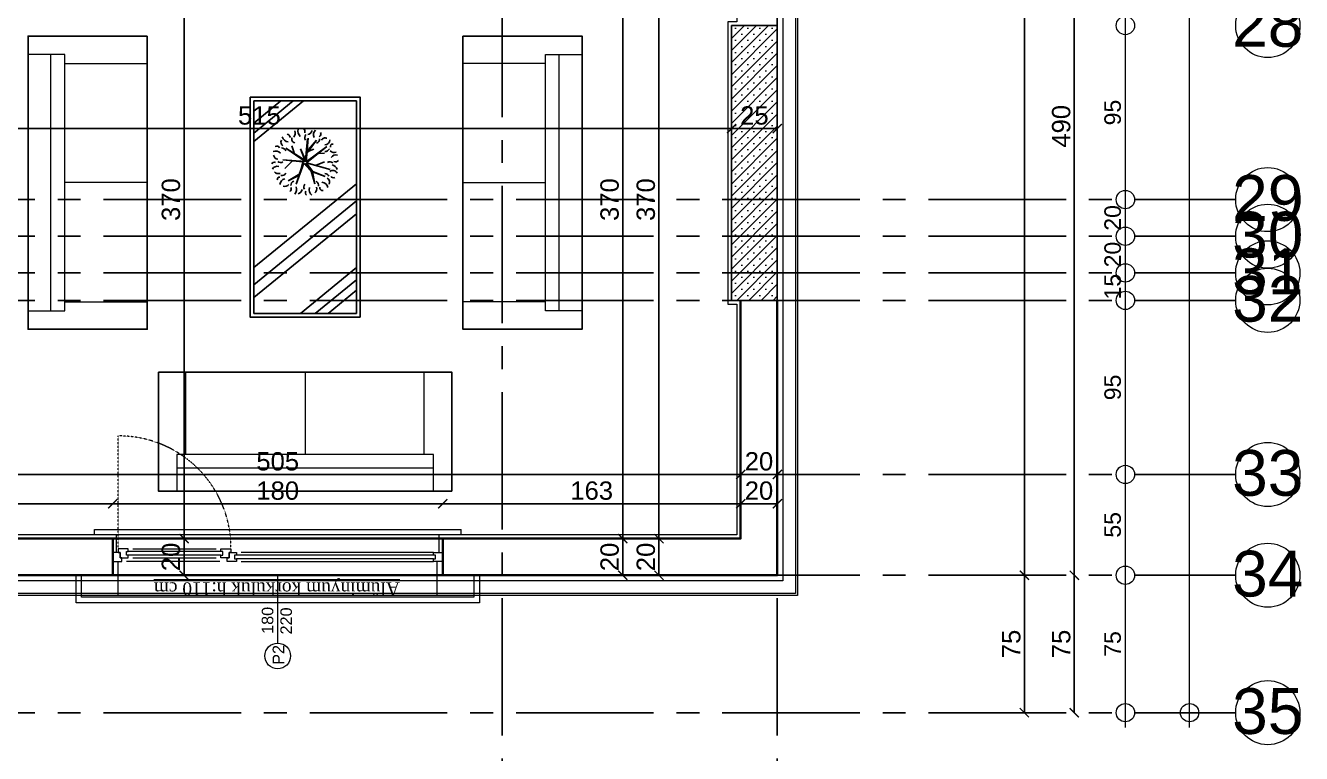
# Model space of a CAD drawing. Header units: millimetres. Extents: x 2778 to 13672, y 1832 to 5175.
# Drawn here: x 7472 to 8167, y 2468 to 2865 of the extents above; entities that cross this region are included whole.
import ezdxf

# ---------------------------------------------------------------- set-up
doc = ezdxf.new("R2010")
doc.units = ezdxf.units.MM
for name, pattern in [('CENTER2', [112.5, 75, -12.5, 12.5, -12.5]), ('DASHDOT2', [12.7, 6.35, -3.175, 0, -3.175]), ('DOTX2', [0.5, 0, -0.5])]:
    doc.linetypes.add(name, pattern=pattern)
for name, color, linetype in [('7-DCR-FRN', 8, 'Continuous'), ('İÇÖLÇÜ', 7, 'Continuous'), ('Panel', 7, 'Continuous'), ('Standart', 7, 'Continuous'), ('Ölçülendirme', 7, 'Continuous')]:
    doc.layers.add(name, color=color, linetype=linetype)
for name, color, linetype, lineweight in [('aks', 251, 'DASHDOT2', 35), ('duvar', 232, 'Continuous', 30), ('görünüş', 201, 'Continuous', 18), ('ince', 37, 'Continuous', 0), ('iz', 1, 'DOTX2', 20), ('pencere', 4, 'Continuous', 18), ('sıva dış', 30, 'Continuous', 9), ('sıva iç', 21, 'Continuous', 0), ('yalıtım', 107, 'Continuous', 0), ('yazı', 11, 'Continuous', 20), ('ÖLÇÜ İÇ', 7, 'Continuous', 9)]:
    doc.layers.add(name, color=color, linetype=linetype, lineweight=lineweight)
doc.styles.add('arial_1_18', font='arial.ttf', dxfattribs={"height": 0.2})
doc.styles.get("Standard").update_dxf_attribs({"font": 'arial.ttf'})
doc.styles.add('Times roman', font='times.ttf')
doc.dimstyles.new('zulay iç ölçü', dxfattribs={"dimtxt": 10, "dimasz": 5, "dimexe": 0.18, "dimexo": 0, "dimgap": 2, "dimtad": 3, "dimdec": 0, "dimzin": 0, "dimdsep": 46, "dimtxsty": 'Standard', "dimblk": 'ARCHTICK', "dimcen": 0.09, "dimse1": 1, "dimse2": 1, "dimadec": 0, "dimazin": 0, "dimtfac": 1, "dimtdec": 0, "dimtix": 1, "dimtofl": 0, "dimtmove": 0, "dimatfit": 3, "dimldrblk": 'ARCHTICK', "dimfxl": 1, "dimtolj": 1, "dimtzin": 0, "dimarcsym": 0})

# ---------------------------------------------------------------- blocks, each defined once
blk = doc.blocks.new('IDE941Entity3421')
at = {"layer": 'Panel', "linetype": 'Continuous', "lineweight": 5}
h = blk.add_hatch(dxfattribs=at)
h.set_pattern_fill('SACNCR', color=163, scale=50, style=0)
h.set_pattern_definition([(45, (0, 0), (-3.314563, 3.314563), []), (45, (3.3146, 0), (-3.314563, 3.314563), [0, -4.6875])])
h.paths.add_polyline_path([(4705, 225), (4705, 375), (4730, 375), (4730, 225)])
blk = doc.blocks.new('IDE941Entity3422')
at = {"layer": 'Panel', "color": 164, "linetype": 'Continuous', "lineweight": -3}
blk.add_lwpolyline([(4730, 225), (4705, 225)], dxfattribs=at)
blk = doc.blocks.new('IDE941Entity3423')
at = {"layer": 'Panel', "color": 164, "linetype": 'Continuous', "lineweight": -3}
blk.add_lwpolyline([(4730, 225), (4730, 375)], dxfattribs=at)
blk = doc.blocks.new('IDE941Entity3424')
at = {"layer": 'Panel', "color": 164, "linetype": 'Continuous', "lineweight": -3}
blk.add_lwpolyline([(4730, 375), (4705, 375)], dxfattribs=at)
blk = doc.blocks.new('IDE941Entity3425')
at = {"layer": 'Panel', "color": 164, "linetype": 'Continuous', "lineweight": -3}
blk.add_lwpolyline([(4705, 225), (4705, 375)], dxfattribs=at)
blk = doc.blocks.new('IDE941Entity3927')
at = {"layer": 'Ölçülendirme', "color": 1, "linetype": 'Continuous', "lineweight": 5}
for points in [[(5088, -8), (5088, 2338)], [(5123, -8), (5123, 2338)]]:
    blk.add_lwpolyline(points, dxfattribs=at)
for centre in [(5088, 375), (5088, 280), (5088, 260), (5088, 240), (5088, 225), (5088, 130), (5088, 75), (5088, 0), (5123, 0)]:
    blk.add_circle(centre, 5, dxfattribs=at)
at = {"layer": 'Ölçülendirme', "color": 1, "linetype": 'Continuous', "lineweight": 5, "style": 'arial_1_18'}
for s, p in [('95', (5085.5, 320.51)), ('20', (5085.5, 263.01)), ('20', (5085.5, 243.01)), ('15', (5085.5, 225.51)), ('95', (5085.5, 170.51)), ('55', (5085.5, 95.51)), ('75', (5085.5, 30.51))]:
    blk.add_text(s, height=9, rotation=90, dxfattribs=at).set_placement(p)
blk = doc.blocks.new('WWE')
at = {"layer": 'duvar'}
for p, q in [((1010460.07, -375776.08), (1010460.07, -375756.08)), ((1010640.07, -375776.08), (1010640.07, -375756.08))]:
    blk.add_line(p, q, dxfattribs=at)
at = {"layer": 'görünüş'}
for p, q in [((1010450.07, -375754.08), (1010450.07, -375751.08)), ((1010450.07, -375751.08), (1010650.07, -375751.08)), ((1010650.07, -375754.08), (1010650.07, -375751.08))]:
    blk.add_line(p, q, dxfattribs=at)
at = {"layer": 'ince'}
for p, q in [((1010519.07, -375763.08), (1010468.57, -375763.08)), ((1010519.07, -375765.08), (1010468.57, -375765.08)), ((1010471.07, -375761.58), (1010516.57, -375761.58)), ((1010635.07, -375765.08), (1010527.57, -375765.08)), ((1010635.07, -375763.58), (1010530.07, -375763.58)), ((1010518.57, -375768.58), (1010467.57, -375768.58)), ((1010471.07, -375766.58), (1010516.57, -375766.58)), ((1010635.07, -375767.08), (1010527.57, -375767.08)), ((1010530.07, -375768.58), (1010635.07, -375768.58))]:
    blk.add_line(p, q, dxfattribs=at)
at = {"layer": 'iz', "ltscale": 0.1}
for p, q in [((1010463.09, -375761.55), (1010463.09, -375700.05)), ((1010640.07, -375756.08), (1010460.07, -375756.08)), ((1010460.07, -375776.08), (1010640.07, -375776.08))]:
    blk.add_line(p, q, dxfattribs=at)
blk.add_arc((1010463.44, -375761.18), 61.13, 359.63152, 90.32293, dxfattribs=at)
at = {"layer": 'pencere'}
for p, q in [((1010464.07, -375763.58), (1010460.07, -375763.58)), ((1010468.57, -375761.58), (1010463.07, -375761.58)), ((1010463.07, -375761.58), (1010463.07, -375763.58)), ((1010463.07, -375763.58), (1010464.07, -375763.58)), ((1010464.07, -375766.58), (1010464.07, -375763.58)), ((1010464.07, -375763.58), (1010464.07, -375766.58)), ((1010467.57, -375765.08), (1010467.57, -375763.08)), ((1010467.57, -375763.08), (1010468.57, -375763.08)), ((1010468.57, -375765.08), (1010467.57, -375765.08)), ((1010468.57, -375763.08), (1010468.57, -375761.58)), ((1010468.57, -375766.58), (1010468.57, -375765.08)), ((1010519.07, -375763.08), (1010519.07, -375761.58)), ((1010519.07, -375761.58), (1010524.57, -375761.58)), ((1010520.07, -375763.08), (1010519.07, -375763.08)), ((1010519.07, -375766.58), (1010519.07, -375765.08)), ((1010519.07, -375765.08), (1010520.07, -375765.08)), ((1010520.07, -375765.08), (1010520.07, -375763.08)), ((1010523.57, -375766.58), (1010523.57, -375763.58)), ((1010523.57, -375763.58), (1010527.57, -375763.58)), ((1010524.57, -375763.58), (1010523.57, -375763.58)), ((1010523.57, -375763.58), (1010523.57, -375766.58)), ((1010524.57, -375761.58), (1010524.57, -375763.58)), ((1010527.57, -375765.08), (1010526.57, -375765.08)), ((1010526.57, -375765.08), (1010526.57, -375767.08)), ((1010527.57, -375763.58), (1010527.57, -375765.08)), ((1010635.07, -375765.08), (1010635.07, -375763.58)), ((1010635.07, -375763.58), (1010635.07, -375763.58)), ((1010635.07, -375763.58), (1010640.07, -375763.58)), ((1010636.07, -375765.08), (1010635.07, -375765.08)), ((1010636.07, -375767.08), (1010636.07, -375765.08)), ((1010460.07, -375768.58), (1010465.07, -375768.58)), ((1010465.07, -375766.58), (1010464.07, -375766.58)), ((1010464.07, -375766.58), (1010468.57, -375766.58)), ((1010465.07, -375768.58), (1010465.07, -375766.58)), ((1010523.57, -375766.58), (1010519.07, -375766.58)), ((1010522.57, -375768.58), (1010522.57, -375766.58)), ((1010522.57, -375766.58), (1010523.57, -375766.58)), ((1010527.57, -375768.58), (1010522.57, -375768.58)), ((1010526.57, -375767.08), (1010527.57, -375767.08)), ((1010527.57, -375767.08), (1010527.57, -375768.58)), ((1010635.07, -375768.58), (1010635.07, -375767.08)), ((1010635.07, -375767.08), (1010636.07, -375767.08)), ((1010640.07, -375768.58), (1010635.07, -375768.58)), ((1010635.07, -375768.58), (1010635.07, -375768.58))]:
    blk.add_line(p, q, dxfattribs=at)
at = {"layer": 'sıva dış'}
for p, q in [((1010463.07, -375787.08), (1010463.07, -375768.58)), ((1010637.07, -375787.08), (1010637.07, -375768.58))]:
    blk.add_line(p, q, dxfattribs=at)
at = {"layer": 'sıva iç'}
for p, q in [((1010462.07, -375763.58), (1010462.07, -375754.08)), ((1010638.07, -375763.58), (1010638.07, -375754.08))]:
    blk.add_line(p, q, dxfattribs=at)
at = {"layer": 'sıva iç', "color": 1}
for p, q in [((1010440.07, -375791.08), (1010440.07, -375776.08)), ((1010443.07, -375788.08), (1010443.07, -375776.08)), ((1010450.07, -375776.08), (1010450.07, -375776.08)), ((1010657.07, -375776.08), (1010657.07, -375788.08)), ((1010660.07, -375776.08), (1010660.07, -375791.08)), ((1010462.68, -375791.08), (1010440.07, -375791.08)), ((1010462.68, -375788.08), (1010443.07, -375788.08)), ((1010657.07, -375788.08), (1010462.68, -375788.08)), ((1010660.07, -375791.08), (1010462.68, -375791.08))]:
    blk.add_line(p, q, dxfattribs=at)
at = {"layer": 'yazı'}
blk.add_line((1010550.07, -375813.13), (1010550.07, -375776.08), dxfattribs=at)
blk.add_circle((1010550.07, -375820.13), 7, dxfattribs=at)
at = {"layer": 'yazı', "style": 'Times roman'}
blk.add_text('%%UAlüminyum korkuluk h:110 cm', height=6.9967, rotation=180, dxfattribs=at).set_placement((1010616.65, -375779.95))
at = {"layer": 'yazı'}
for s, p in [('180', (1010547.68, -375808.07)), ('220', (1010557.83, -375808.39)), ('P2', (1010553.61, -375824.95))]:
    blk.add_text(s, height=6.328, rotation=90, dxfattribs=at).set_placement(p)
blk = doc.blocks.new('*U35')
at = {"layer": '7-DCR-FRN'}
for p, q in [((-13.15, 58), (-28, 45.86)), ((-0.88, 58), (-28, 35.83)), ((-6.49, 58), (-28, 40.42)), ((28, 58), (-28, 58)), ((-28, 58), (-28, -58)), ((28, -58), (28, 58)), ((0.26, 25.6), (1.41, 37.17)), ((6.31, 36.53), (0.64, 29.93)), ((1.67, 37.69), (0.65, 24.69)), ((1.41, 37.17), (1.16, 29.54)), ((1.16, 29.54), (6.31, 36.53)), ((0, 24.95), (-10.54, 32.22)), ((-10.54, 32.22), (-0.13, 25.6)), ((-5.99, 29.58), (-7.12, 33.35)), ((-0.13, 25.6), (-2.57, 31.88)), ((-2.57, 31.88), (0.26, 25.6)), ((0.64, 29.93), (4.84, 31.63)), ((0.65, 24.69), (11.81, 33.07)), ((11.81, 33.07), (0.78, 24.08)), ((6.96, 29.2), (10.52, 29.43)), ((-1.17, 24.69), (-12.05, 25.72)), ((-12.05, 25.72), (0, 24.95)), ((-6.77, 25.25), (-11.09, 21.12)), ((-4.89, 12.51), (-0.78, 24.56)), ((-0.65, 23.95), (-4.89, 12.51)), ((-0.78, 24.56), (-3.46, 17.28)), ((-2.81, 18.14), (-1.17, 24.69)), ((2.56, 20.36), (-0.65, 23.95)), ((3.38, 19.62), (0.39, 23.95)), ((0.39, 23.95), (2.56, 20.36)), ((13.61, 20.5), (0.65, 24.08)), ((0.65, 24.08), (4.25, 19.5)), ((0.78, 24.08), (13.61, 20.5)), ((5.63, 22.62), (10.52, 24.7)), ((-9.22, 14.41), (-2.81, 18.14)), ((-3.46, 17.28), (-9.22, 14.41)), ((5.38, 12.78), (3.38, 19.62)), ((11.05, 16.64), (3.99, 19.24)), ((3.99, 19.24), (5.38, 12.78)), ((4.25, 19.5), (11.05, 16.64)), ((28, 12.76), (-28, -33.02)), ((28, 3.34), (-28, -42.44)), ((28, -3.59), (-28, -49.37)), ((28, -33.01), (-2.56, -58)), ((28, -39.69), (5.6, -58)), ((28, -45.34), (12.52, -58)), ((-28, -58), (28, -58))]:
    blk.add_line(p, q, dxfattribs=at)
blk.add_lwpolyline([(-30, 60), (-30, -60), (30, -60), (30, 60)], close=True, dxfattribs=at)
blk.add_lwpolyline([(-30, 60), (-30, -60), (30, -60), (30, 60)], close=True, dxfattribs=at)
at = {"layer": '7-DCR-FRN', "extrusion": (0, 0, -1)}
for centre, major_axis, start_param, end_param in [((0.32, 41.56), (2.97, 2.97), 3.119665, 4.17552), ((-1.97, 41.19), (1.37, 1.37), -0.168576, 1.180577), ((0.94, 42.5), (2.13, 2.13), 0.99899, 2.174975), ((7.63, 39.52), (-2.18, 2.18), 4.963816, 6.399957), ((-10.78, 35.44), (-1.67, 1.67), 4.494462, 5.97098), ((-8.38, 39.81), (3.08, 3.08), 2.534785, 3.58455), ((-10.42, 37.44), (1.76, 1.76), -0.540488, 0.582887), ((-5.15, 37.17), (1.5, 1.5), 2.597457, 4.255739), ((-9.63, 40.39), (2.99, 2.99), 0.495607, 1.356514), ((2.26, 37.93), (-1.73, 1.73), 4.894894, 6.209265), ((5.86, 36.89), (1.46, 1.46), 0.588849, 2.139269), ((6.98, 39.87), (-1.18, 1.18), 1.775821, 3.472355), ((10.9, 35.62), (-1.52, 1.52), 5.94085, 7.533141), ((10.51, 36.89), (-2.14, 2.14), 2.412933, 3.806953), ((-16, 27.21), (-2.4, 2.4), 0.343258, 1.666965), ((-14.78, 28.65), (1.72, 1.72), 2.359421, 3.812742), ((-15.38, 31.6), (-1.17, 1.17), 0.260288, 1.930326), ((-12.71, 29.84), (-1.73, 1.73), 0.71489, 2.029848), ((11.13, 32.71), (-1.65, 1.65), 2.748968, 4.071251), ((15.94, 32.92), (2.21, 2.21), 2.001057, 3.151731), ((15.17, 33.03), (0.963, 0.963), 3.637708, 5.574611), ((16.74, 25.48), (2.09, 2.09), 4.465952, 5.85576), ((-16.74, 22.85), (1.17, 1.17), 4.417954, 5.883919), ((-15.15, 19.26), (2.13, 2.13), 4.435356, 5.7884), ((-13.29, 26.69), (1.7, 1.7), 1.811769, 3.074319), ((13.49, 22.17), (-1.83, 1.83), 0.269504, 1.469985), ((14.15, 19.74), (2.41, 2.41), -0.596761, 0.530229), ((16.53, 27.04), (1.65, 1.65), 1.556652, 2.67951), ((-14.51, 21.04), (1.97, 1.97), 2.029873, 3.258277), ((-13.63, 14.85), (1.1, 1.1), 3.912813, 5.455212), ((-10.22, 11.93), (-2.53, 2.53), 5.610896, 6.838603), ((-12.55, 19.63), (-1.68, 1.68), 2.857787, 4.168751), ((-5.56, 12), (-1.53, 1.53), 5.385771, 6.799513), ((4.4, 11.7), (2.09, 2.09), -0.212594, 0.90159), ((10.84, 15.96), (1.63, 1.63), -0.835936, 0.386912), ((11.02, 13.49), (-1.7, 1.7), 1.193932, 2.764391), ((15.1, 17.31), (-1.9, 1.9), 0.1729, 1.85548), ((15.62, 18.16), (-1.52, 1.52), 3.608489, 4.799895), ((-11.12, 14.28), (-2.11, 2.11), 3.030383, 4.209272), ((-9.53, 9.98), (1.4, 1.4), 0.378865, 1.679355), ((-9.2, 9.93), (-3.22, 3.22), 2.096822, 3.023848), ((-4.24, 9.84), (-1.84, 1.84), 2.447851, 3.758583), ((1.67, 10.9), (1.64, 1.64), 3.381045, 4.65182), ((2.08, 7.93), (1.36, 1.36), 3.048732, 4.380826), ((5.54, 9.37), (2.37, 2.37), 2.915554, 4.30502), ((3.55, 9.86), (-1.98, 1.98), 1.99053, 3.233966), ((9.55, 10.6), (-1.07, 1.07), 3.690915, 5.731825), ((9.15, 10.24), (-2.32, 2.32), 0.812708, 2.215848)]:
    blk.add_ellipse(centre, major_axis=major_axis, ratio=1, start_param=start_param, end_param=end_param, dxfattribs=at)
blk = doc.blocks.new('*U27')
at = {"layer": '7-DCR-FRN'}
blk.add_lwpolyline([(0, 10), (160, 10), (160, 75), (0, 75)], close=True, dxfattribs=at)
at = {"layer": '7-DCR-FRN', "lineweight": 9, "flags": 128}
blk.add_lwpolyline([(0, 10), (160, 10), (160, 75), (0, 75)], close=True, dxfattribs=at)
blk.add_lwpolyline([(0, 10), (160, 10), (160, 75), (0, 75)], close=True, dxfattribs=at)
for points in [[(10, 55), (10, 75)], [(150, 75), (150, 75), (150, 55), (150, 55)], [(150, 62.5), (10, 62.5)], [(150, 55), (10, 55)], [(15, 55), (15, 10)], [(80, 10), (80, 55)], [(145, 55), (145, 10)]]:
    blk.add_lwpolyline(points, dxfattribs=at)
blk = doc.blocks.new('_ArchTick')
at = {"color": 0, "linetype": 'ByBlock', "const_width": 0.15}
blk.add_lwpolyline([(-0.5, -0.5), (0.5, 0.5)], dxfattribs=at)
blk = doc.blocks.new('*D2223')
at = {"layer": 'Defpoints', "color": 0, "transparency": 16777216}
for p in [(7817.01, 2585.23), (7817.01, 2585.23), (7817.01, 2565.23)]:
    blk.add_point(p, dxfattribs=at)
at = {"layer": 'ÖLÇÜ İÇ', "color": 0, "lineweight": -2, "transparency": 16777216}
blk.add_line((7817.01, 2565.23), (7817.01, 2585.23), dxfattribs=at)
at = {"layer": 'ÖLÇÜ İÇ', "color": 0, "lineweight": -2, "transparency": 16777216, "xscale": 5, "yscale": 5, "zscale": 5}
for p, rotation in [((7817.01, 2585.23), 90), ((7817.01, 2565.23), 270)]:
    blk.add_blockref('_ArchTick', p, dxfattribs=dict(at, rotation=rotation))
at = {"layer": 'ÖLÇÜ İÇ', "color": 0, "transparency": 16777216, "insert": (7809.9, 2575.23), "char_height": 10, "attachment_point": 5, "rotation": 90}
blk.add_mtext('\\A1;20', dxfattribs=at)
blk = doc.blocks.new('*D2224')
at = {"layer": 'Defpoints', "color": 0, "transparency": 16777216}
for p in [(7817.01, 2955.23), (7817.01, 2955.23), (7817.01, 2585.23)]:
    blk.add_point(p, dxfattribs=at)
at = {"layer": 'ÖLÇÜ İÇ', "color": 0, "lineweight": -2, "transparency": 16777216}
blk.add_line((7817.01, 2585.23), (7817.01, 2955.23), dxfattribs=at)
at = {"layer": 'ÖLÇÜ İÇ', "color": 0, "lineweight": -2, "transparency": 16777216, "xscale": 5, "yscale": 5, "zscale": 5}
for p, rotation in [((7817.01, 2955.23), 90), ((7817.01, 2585.23), 270)]:
    blk.add_blockref('_ArchTick', p, dxfattribs=dict(at, rotation=rotation))
at = {"layer": 'ÖLÇÜ İÇ', "color": 0, "transparency": 16777216, "insert": (7809.9, 2770.23), "char_height": 10, "attachment_point": 5, "rotation": 90}
blk.add_mtext('\\A1;370', dxfattribs=at)
blk = doc.blocks.new('*D2239')
at = {"layer": 'Defpoints', "color": 0, "transparency": 16777216}
for p in [(7797.25, 2955.23), (7797.25, 2585.23), (7797.25, 2585.23)]:
    blk.add_point(p, dxfattribs=at)
at = {"layer": 'ÖLÇÜ İÇ', "color": 0, "lineweight": -2, "transparency": 16777216}
blk.add_line((7797.25, 2955.23), (7797.25, 2585.23), dxfattribs=at)
at = {"layer": 'ÖLÇÜ İÇ', "color": 0, "lineweight": -2, "transparency": 16777216, "xscale": 5, "yscale": 5, "zscale": 5}
for p, rotation in [((7797.25, 2955.23), 90), ((7797.25, 2585.23), 270)]:
    blk.add_blockref('_ArchTick', p, dxfattribs=dict(at, rotation=rotation))
at = {"layer": 'ÖLÇÜ İÇ', "color": 0, "transparency": 16777216, "insert": (7790.14, 2770.23), "char_height": 10, "attachment_point": 5, "rotation": 90}
blk.add_mtext('\\A1;370', dxfattribs=at)
blk = doc.blocks.new('*D2240')
at = {"layer": 'Defpoints', "color": 0, "transparency": 16777216}
for p in [(7797.25, 2585.23), (7797.25, 2565.23), (7797.25, 2565.23)]:
    blk.add_point(p, dxfattribs=at)
at = {"layer": 'ÖLÇÜ İÇ', "color": 0, "lineweight": -2, "transparency": 16777216}
blk.add_line((7797.25, 2585.23), (7797.25, 2565.23), dxfattribs=at)
at = {"layer": 'ÖLÇÜ İÇ', "color": 0, "lineweight": -2, "transparency": 16777216, "xscale": 5, "yscale": 5, "zscale": 5}
for p, rotation in [((7797.25, 2585.23), 90), ((7797.25, 2565.23), 270)]:
    blk.add_blockref('_ArchTick', p, dxfattribs=dict(at, rotation=rotation))
at = {"layer": 'ÖLÇÜ İÇ', "color": 0, "transparency": 16777216, "insert": (7790.15, 2575.23), "char_height": 10, "attachment_point": 5, "rotation": 90}
blk.add_mtext('\\A1;20', dxfattribs=at)
blk = doc.blocks.new('*D2241')
at = {"layer": 'Defpoints', "color": 0, "transparency": 16777216}
for p in [(7861.58, 2604.25), (7861.58, 2604.25), (7881.58, 2604.25)]:
    blk.add_point(p, dxfattribs=at)
at = {"layer": 'ÖLÇÜ İÇ', "color": 0, "lineweight": -2, "transparency": 16777216}
blk.add_line((7881.58, 2604.25), (7861.58, 2604.25), dxfattribs=at)
at = {"layer": 'ÖLÇÜ İÇ', "color": 0, "lineweight": -2, "transparency": 16777216, "xscale": 5, "yscale": 5, "zscale": 5, "rotation": 180}
blk.add_blockref('_ArchTick', (7861.58, 2604.25), dxfattribs=at)
at = {"layer": 'ÖLÇÜ İÇ', "color": 0, "lineweight": -2, "transparency": 16777216, "xscale": 5, "yscale": 5, "zscale": 5}
blk.add_blockref('_ArchTick', (7881.58, 2604.25), dxfattribs=at)
at = {"layer": 'ÖLÇÜ İÇ', "color": 0, "transparency": 16777216, "insert": (7871.58, 2611.35), "char_height": 10, "attachment_point": 5}
blk.add_mtext('\\A1;20', dxfattribs=at)
blk = doc.blocks.new('*D2242')
at = {"layer": 'Defpoints', "color": 0, "transparency": 16777216}
for p in [(7699.08, 2604.25), (7861.58, 2604.25), (7699.08, 2585.23)]:
    blk.add_point(p, dxfattribs=at)
at = {"layer": 'ÖLÇÜ İÇ', "color": 0, "lineweight": -2, "transparency": 16777216}
blk.add_line((7861.58, 2604.25), (7699.08, 2604.25), dxfattribs=at)
at = {"layer": 'ÖLÇÜ İÇ', "color": 0, "lineweight": -2, "transparency": 16777216, "xscale": 5, "yscale": 5, "zscale": 5, "rotation": 180}
blk.add_blockref('_ArchTick', (7699.08, 2604.25), dxfattribs=at)
at = {"layer": 'ÖLÇÜ İÇ', "color": 0, "lineweight": -2, "transparency": 16777216, "xscale": 5, "yscale": 5, "zscale": 5}
blk.add_blockref('_ArchTick', (7861.58, 2604.25), dxfattribs=at)
at = {"layer": 'ÖLÇÜ İÇ', "color": 0, "transparency": 16777216, "insert": (7780.33, 2611.36), "char_height": 10, "attachment_point": 5}
blk.add_mtext('\\A1;163', dxfattribs=at)
blk = doc.blocks.new('*D2243')
at = {"layer": 'Defpoints', "color": 0, "transparency": 16777216}
for p in [(7519.08, 2604.25), (7519.08, 2585.23), (7699.08, 2585.23)]:
    blk.add_point(p, dxfattribs=at)
at = {"layer": 'ÖLÇÜ İÇ', "color": 0, "lineweight": -2, "transparency": 16777216}
blk.add_line((7699.08, 2604.25), (7519.08, 2604.25), dxfattribs=at)
at = {"layer": 'ÖLÇÜ İÇ', "color": 0, "lineweight": -2, "transparency": 16777216, "xscale": 5, "yscale": 5, "zscale": 5, "rotation": 180}
blk.add_blockref('_ArchTick', (7519.08, 2604.25), dxfattribs=at)
at = {"layer": 'ÖLÇÜ İÇ', "color": 0, "lineweight": -2, "transparency": 16777216, "xscale": 5, "yscale": 5, "zscale": 5}
blk.add_blockref('_ArchTick', (7699.08, 2604.25), dxfattribs=at)
at = {"layer": 'ÖLÇÜ İÇ', "color": 0, "transparency": 16777216, "insert": (7609.08, 2611.35), "char_height": 10, "attachment_point": 5}
blk.add_mtext('\\A1;180', dxfattribs=at)
blk = doc.blocks.new('*D2103')
at = {"layer": 'Defpoints', "color": 0, "transparency": 16777216}
for p in [(7356.58, 2604.25), (7356.58, 2585.23), (7519.08, 2585.23)]:
    blk.add_point(p, dxfattribs=at)
at = {"layer": 'ÖLÇÜ İÇ', "color": 0, "lineweight": -2, "transparency": 16777216}
blk.add_line((7519.08, 2604.25), (7356.58, 2604.25), dxfattribs=at)
at = {"layer": 'ÖLÇÜ İÇ', "color": 0, "lineweight": -2, "transparency": 16777216, "xscale": 5, "yscale": 5, "zscale": 5, "rotation": 180}
blk.add_blockref('_ArchTick', (7356.58, 2604.25), dxfattribs=at)
at = {"layer": 'ÖLÇÜ İÇ', "color": 0, "lineweight": -2, "transparency": 16777216, "xscale": 5, "yscale": 5, "zscale": 5}
blk.add_blockref('_ArchTick', (7519.08, 2604.25), dxfattribs=at)
at = {"layer": 'ÖLÇÜ İÇ', "color": 0, "transparency": 16777216, "insert": (7437.83, 2611.36), "char_height": 10, "attachment_point": 5}
blk.add_mtext('\\A1;163', dxfattribs=at)
blk = doc.blocks.new('*D2113')
at = {"layer": 'Defpoints', "color": 0, "transparency": 16777216}
for p in [(7861.58, 2620.23), (7861.58, 2620.23), (7881.58, 2620.23)]:
    blk.add_point(p, dxfattribs=at)
at = {"layer": 'ÖLÇÜ İÇ', "color": 0, "lineweight": -2, "transparency": 16777216}
blk.add_line((7881.58, 2620.23), (7861.58, 2620.23), dxfattribs=at)
at = {"layer": 'ÖLÇÜ İÇ', "color": 0, "lineweight": -2, "transparency": 16777216, "xscale": 5, "yscale": 5, "zscale": 5, "rotation": 180}
blk.add_blockref('_ArchTick', (7861.58, 2620.23), dxfattribs=at)
at = {"layer": 'ÖLÇÜ İÇ', "color": 0, "lineweight": -2, "transparency": 16777216, "xscale": 5, "yscale": 5, "zscale": 5}
blk.add_blockref('_ArchTick', (7881.58, 2620.23), dxfattribs=at)
at = {"layer": 'ÖLÇÜ İÇ', "color": 0, "transparency": 16777216, "insert": (7871.58, 2627.34), "char_height": 10, "attachment_point": 5}
blk.add_mtext('\\A1;20', dxfattribs=at)
blk = doc.blocks.new('*D2114')
at = {"layer": 'Defpoints', "color": 0, "transparency": 16777216}
for p in [(7356.58, 2620.23), (7356.58, 2620.23), (7861.58, 2620.23)]:
    blk.add_point(p, dxfattribs=at)
at = {"layer": 'ÖLÇÜ İÇ', "color": 0, "lineweight": -2, "transparency": 16777216}
blk.add_line((7861.58, 2620.23), (7356.58, 2620.23), dxfattribs=at)
at = {"layer": 'ÖLÇÜ İÇ', "color": 0, "lineweight": -2, "transparency": 16777216, "xscale": 5, "yscale": 5, "zscale": 5, "rotation": 180}
blk.add_blockref('_ArchTick', (7356.58, 2620.23), dxfattribs=at)
at = {"layer": 'ÖLÇÜ İÇ', "color": 0, "lineweight": -2, "transparency": 16777216, "xscale": 5, "yscale": 5, "zscale": 5}
blk.add_blockref('_ArchTick', (7861.58, 2620.23), dxfattribs=at)
at = {"layer": 'ÖLÇÜ İÇ', "color": 0, "transparency": 16777216, "insert": (7609.08, 2627.34), "char_height": 10, "attachment_point": 5}
blk.add_mtext('\\A1;505', dxfattribs=at)
blk = doc.blocks.new('*D2180')
at = {"layer": 'Defpoints', "color": 0, "transparency": 16777216}
for p in [(7557.98, 2585.23), (7557.98, 2585.23), (7557.98, 2565.23)]:
    blk.add_point(p, dxfattribs=at)
at = {"layer": 'ÖLÇÜ İÇ', "color": 0, "lineweight": -2, "transparency": 16777216}
blk.add_line((7557.98, 2565.23), (7557.98, 2585.23), dxfattribs=at)
at = {"layer": 'ÖLÇÜ İÇ', "color": 0, "lineweight": -2, "transparency": 16777216, "xscale": 5, "yscale": 5, "zscale": 5}
for p, rotation in [((7557.98, 2585.23), 90), ((7557.98, 2565.23), 270)]:
    blk.add_blockref('_ArchTick', p, dxfattribs=dict(at, rotation=rotation))
at = {"layer": 'ÖLÇÜ İÇ', "color": 0, "transparency": 16777216, "insert": (7550.87, 2575.23), "char_height": 10, "attachment_point": 5, "rotation": 90}
blk.add_mtext('\\A1;20', dxfattribs=at)
blk = doc.blocks.new('*D2181')
at = {"layer": 'Defpoints', "color": 0, "transparency": 16777216}
for p in [(7557.98, 2955.23), (7557.98, 2955.23), (7557.98, 2585.23)]:
    blk.add_point(p, dxfattribs=at)
at = {"layer": 'ÖLÇÜ İÇ', "color": 0, "lineweight": -2, "transparency": 16777216}
blk.add_line((7557.98, 2585.23), (7557.98, 2955.23), dxfattribs=at)
at = {"layer": 'ÖLÇÜ İÇ', "color": 0, "lineweight": -2, "transparency": 16777216, "xscale": 5, "yscale": 5, "zscale": 5}
for p, rotation in [((7557.98, 2955.23), 90), ((7557.98, 2585.23), 270)]:
    blk.add_blockref('_ArchTick', p, dxfattribs=dict(at, rotation=rotation))
at = {"layer": 'ÖLÇÜ İÇ', "color": 0, "transparency": 16777216, "insert": (7550.87, 2770.23), "char_height": 10, "attachment_point": 5, "rotation": 90}
blk.add_mtext('\\A1;370', dxfattribs=at)
blk = doc.blocks.new('*D2251')
at = {"layer": 'Defpoints', "color": 0, "transparency": 16777216}
for p in [(7856.58, 2810.5), (7856.58, 2808.98), (7881.58, 2810.5)]:
    blk.add_point(p, dxfattribs=at)
at = {"layer": 'ÖLÇÜ İÇ', "color": 0, "lineweight": -2, "transparency": 16777216}
blk.add_line((7881.58, 2808.98), (7856.58, 2808.98), dxfattribs=at)
at = {"layer": 'ÖLÇÜ İÇ', "color": 0, "lineweight": -2, "transparency": 16777216, "xscale": 5, "yscale": 5, "zscale": 5, "rotation": 180}
blk.add_blockref('_ArchTick', (7856.58, 2808.98), dxfattribs=at)
at = {"layer": 'ÖLÇÜ İÇ', "color": 0, "lineweight": -2, "transparency": 16777216, "xscale": 5, "yscale": 5, "zscale": 5}
blk.add_blockref('_ArchTick', (7881.58, 2808.98), dxfattribs=at)
at = {"layer": 'ÖLÇÜ İÇ', "color": 0, "transparency": 16777216, "insert": (7869.08, 2816.08), "char_height": 10, "attachment_point": 5}
blk.add_mtext('\\A1;25', dxfattribs=at)
blk = doc.blocks.new('*D2252')
at = {"layer": 'Defpoints', "color": 0, "transparency": 16777216}
for p in [(7341.58, 2808.98), (7341.58, 2808.98), (7856.58, 2810.5)]:
    blk.add_point(p, dxfattribs=at)
at = {"layer": 'ÖLÇÜ İÇ', "color": 0, "lineweight": -2, "transparency": 16777216}
blk.add_line((7856.58, 2808.98), (7341.58, 2808.98), dxfattribs=at)
at = {"layer": 'ÖLÇÜ İÇ', "color": 0, "lineweight": -2, "transparency": 16777216, "xscale": 5, "yscale": 5, "zscale": 5, "rotation": 180}
blk.add_blockref('_ArchTick', (7341.58, 2808.98), dxfattribs=at)
at = {"layer": 'ÖLÇÜ İÇ', "color": 0, "lineweight": -2, "transparency": 16777216, "xscale": 5, "yscale": 5, "zscale": 5}
blk.add_blockref('_ArchTick', (7856.58, 2808.98), dxfattribs=at)
at = {"layer": 'ÖLÇÜ İÇ', "color": 0, "transparency": 16777216, "insert": (7599.08, 2816.08), "char_height": 10, "attachment_point": 5}
blk.add_mtext('\\A1;515', dxfattribs=at)

msp = doc.modelspace()

# ---------------------------------------------------------------- linework, layer by layer
at = {"layer": 'aks', "color": 251, "linetype": 'CENTER2', "lineweight": -3}
for points in [[(7731.58, 2140.23), (7731.58, 5100.23)], [(7881.58, 2140.23), (7881.58, 5100.23)], [(2901.58, 2770.23), (8131.58, 2770.23)], [(2901.58, 2750.23), (8131.58, 2750.23)], [(2901.58, 2730.23), (8131.58, 2730.23)], [(2901.58, 2715.23), (8131.58, 2715.23)], [(2901.58, 2620.23), (8131.58, 2620.23)], [(2901.58, 2565.23), (8131.58, 2565.23)], [(2901.58, 2490.23), (8131.58, 2490.23)]]:
    msp.add_lwpolyline(points, dxfattribs=at)
at = {"layer": 'aks', "color": 30, "linetype": 'Continuous', "lineweight": 5}
for centre in [(8149.08, 2865.23), (8149.08, 2770.23), (8149.08, 2750.23), (8149.08, 2730.23), (8149.08, 2715.23), (8149.08, 2620.23), (8149.08, 2565.23), (8149.08, 2490.23)]:
    msp.add_circle(centre, 17.5, dxfattribs=at)
at = {"layer": 'duvar', "lineweight": 30}
for points in [[(7336.58, 2620.23), (7336.58, 2565.23), (7881.58, 2565.23), (7881.58, 2715.23)], [(7356.58, 2620.23), (7356.58, 2585.23), (7861.58, 2585.23), (7861.58, 2715.23)]]:
    msp.add_lwpolyline(points, dxfattribs=at)
at = {"layer": 'İÇÖLÇÜ'}
for p, q in [((8016.32, 2565.23), (8016.32, 4745.23)), ((8043.55, 3055.23), (8043.55, 2565.23)), ((8016.32, 2490.23), (8016.32, 2565.23)), ((8043.55, 2565.23), (8043.55, 2490.23))]:
    msp.add_line(p, q, dxfattribs=at)
at = {"layer": 'sıva dış'}
for p, q in [((7884.58, 4748.23), (7884.58, 2562.23)), ((7884.58, 2562.23), (7333.58, 2562.23))]:
    msp.add_line(p, q, dxfattribs=at)
at = {"layer": 'sıva iç'}
msp.add_lwpolyline([(7859.58, 2587.23), (7358.58, 2587.23), (7358.58, 2772.23), (7343.58, 2772.23), (7343.58, 3063.23), (7464.58, 3063.23), (7464.58, 2953.23), (7859.58, 2953.23), (7859.58, 2867.23), (7854.58, 2867.23), (7854.58, 2713.23), (7859.58, 2713.23)], close=True, dxfattribs=at)
at = {"layer": 'yalıtım'}
for p, q in [((7891.58, 4755.23), (7891.58, 2555.23)), ((7892.58, 4756.23), (7892.58, 2554.23)), ((7892.58, 2554.23), (7325.58, 2554.23)), ((7891.58, 2555.23), (7326.58, 2555.23))]:
    msp.add_line(p, q, dxfattribs=at)

# ---------------------------------------------------------------- block references
msp.add_blockref('*U35', (7623.99, 2766.14))
at = {"layer": '7-DCR-FRN', "xscale": -1}
for p, rotation in [((7547.91, 2859.47), 90), ((7543.99, 2686.13), 180)]:
    msp.add_blockref('*U27', p, dxfattribs=dict(at, rotation=rotation))
at = {"layer": '7-DCR-FRN', "rotation": 270}
msp.add_blockref('*U27', (7700.07, 2859.47), dxfattribs=at)
at = {"layer": 'İÇÖLÇÜ', "xscale": 5, "yscale": 5, "zscale": 5}
for p, rotation in [((8016.32, 2565.23), 90), ((8016.32, 2565.23), 270), ((8043.55, 2565.23), 270), ((8043.55, 2565.23), 90), ((8016.32, 2490.23), 270), ((8043.55, 2490.23), 270)]:
    msp.add_blockref('_ArchTick', p, dxfattribs=dict(at, rotation=rotation))
at = {"layer": 'Panel'}
for name in ['IDE941Entity3421', 'IDE941Entity3424', 'IDE941Entity3425', 'IDE941Entity3423', 'IDE941Entity3422']:
    msp.add_blockref(name, (3151.58, 2490.23), dxfattribs=at)
at = {"layer": 'Standart'}
msp.add_blockref('IDE941Entity3927', (2983.45, 2490.23), dxfattribs=at)
at = {"layer": 'sıva iç'}
msp.add_blockref('WWE', (-1002940.99, 378341.31), dxfattribs=at)

# ---------------------------------------------------------------- texts
at = {"layer": 'aks', "color": 1, "linetype": 'Continuous', "lineweight": 5, "style": 'arial_1_18'}
for s, p in [('28', (8129.66, 2853.61)), ('29', (8129.66, 2758.61)), ('30', (8129.66, 2738.61)), ('31', (8129.66, 2718.61)), ('32', (8129.66, 2703.61)), ('33', (8129.66, 2608.61)), ('34', (8129.66, 2553.61)), ('35', (8129.66, 2478.61))]:
    msp.add_text(s, height=25, dxfattribs=at).set_placement(p)
at = {"layer": 'İÇÖLÇÜ', "char_height": 10, "attachment_point": 5, "rotation": 90}
for s, insert in [('\\A1;490', (8036.45, 2810.23)), ('\\A1;75', (8009.24, 2527.73)), ('\\A1;75', (8036.47, 2527.73))]:
    msp.add_mtext(s, dxfattribs=dict(at, insert=insert))

# ---------------------------------------------------------------- dimensions: what is measured, and where the dimension line sits
at = {"layer": 'ÖLÇÜ İÇ'}
for base, p1, p2, angle, picture, middle in [((7557.98, 2955.23), (7557.98, 2585.23), (7557.98, 2955.23), 90, '*D2181', (7550.87, 2770.23)), ((7797.25, 2585.23), (7797.25, 2955.23), (7797.25, 2585.23), 90, '*D2239', (7790.14, 2770.23)), ((7817.01, 2955.23), (7817.01, 2585.23), (7817.01, 2955.23), 90, '*D2224', (7809.9, 2770.23)), ((7341.58, 2808.98), (7856.58, 2810.5), (7341.58, 2808.98), 180, '*D2252', (7599.08, 2816.08)), ((7356.58, 2620.23), (7861.58, 2620.23), (7356.58, 2620.23), 180, '*D2114', (7609.08, 2627.34)), ((7356.57969031, 2604.24671028), (7519.07969031, 2585.23434904), (7356.57969031, 2585.23434904), 180, '*D2103', (7437.82969031, 2611.3558508)), ((7519.08, 2604.25), (7699.08, 2585.23), (7519.08, 2585.23), 180, '*D2243', (7609.08, 2611.35)), ((7699.07969031, 2604.24671028), (7861.57969031, 2604.24671028), (7699.07969031, 2585.23434904), 180, '*D2242', (7780.32969031, 2611.3558508)), ((7797.25, 2565.23), (7797.25, 2585.23), (7797.25, 2565.23), 90, '*D2240', (7790.15, 2575.23))]:
    dim = msp.add_linear_dim(base=base, p1=p1, p2=p2, angle=angle, dimstyle='zulay iç ölçü', override={"dimtmove": 1}, dxfattribs=at)
    dim.commit()
    dim.dimension.update_dxf_attribs({"geometry": picture, "text_midpoint": middle})
for base, p1, p2, angle, picture, middle in [((7856.58, 2808.98), (7881.58, 2810.5), (7856.58, 2810.5), 180, '*D2251', (7869.08, 2816.08)), ((7861.58, 2620.23), (7881.58, 2620.23), (7861.58, 2620.23), 180, '*D2113', (7871.58, 2627.34)), ((7861.58, 2604.25), (7881.58, 2604.25), (7861.58, 2604.25), 180, '*D2241', (7871.58, 2611.35)), ((7557.98, 2585.23), (7557.98, 2565.23), (7557.98, 2585.23), 90, '*D2180', (7550.87, 2575.23)), ((7817.01, 2585.23), (7817.01, 2565.23), (7817.01, 2585.23), 90, '*D2223', (7809.9, 2575.23))]:
    dim = msp.add_linear_dim(base=base, p1=p1, p2=p2, angle=angle, dimstyle='zulay iç ölçü', dxfattribs=at)
    dim.commit()
    dim.dimension.update_dxf_attribs({"geometry": picture, "text_midpoint": middle})

doc.saveas('drawing.dxf')
